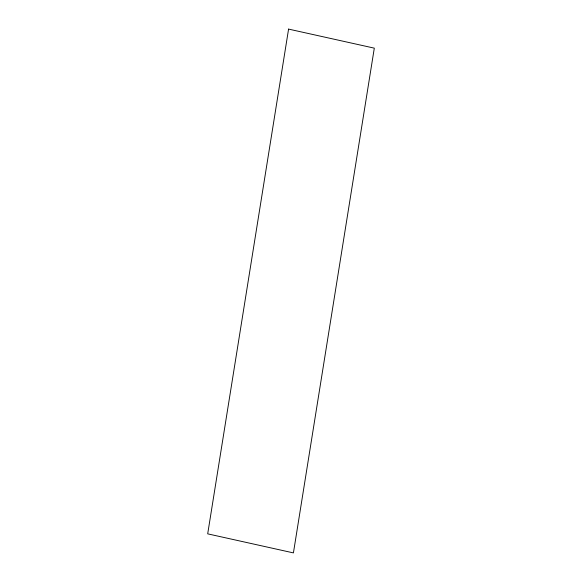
<?xml version="1.0" encoding="UTF-8"?>
<svg xmlns="http://www.w3.org/2000/svg" width="582" height="582" viewBox="0 0 582 582"><rect width="100%" height="100%" fill="white"/><g stroke="black" fill="none" stroke-linecap="round" stroke-linejoin="round"><path stroke-width="0.87" d="M288.577 29.1L207.694 533.847L293.423 552.9L374.306 48.153L288.577 29.1"/></g></svg>
